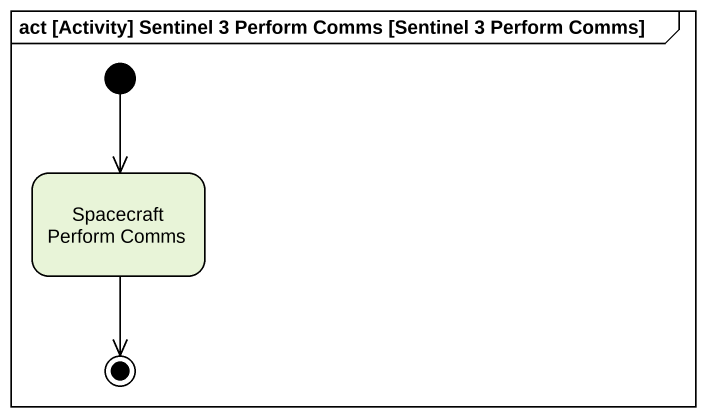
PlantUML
@startuml
mainframe act [Activity] Sentinel 3 Perform Comms [Sentinel 3 Perform Comms]
hide empty description
state "Spacecraft Perform Comms" as Spacecraft_Perform_Comms
[*] --> Spacecraft_Perform_Comms
Spacecraft_Perform_Comms --> [*]
@enduml
